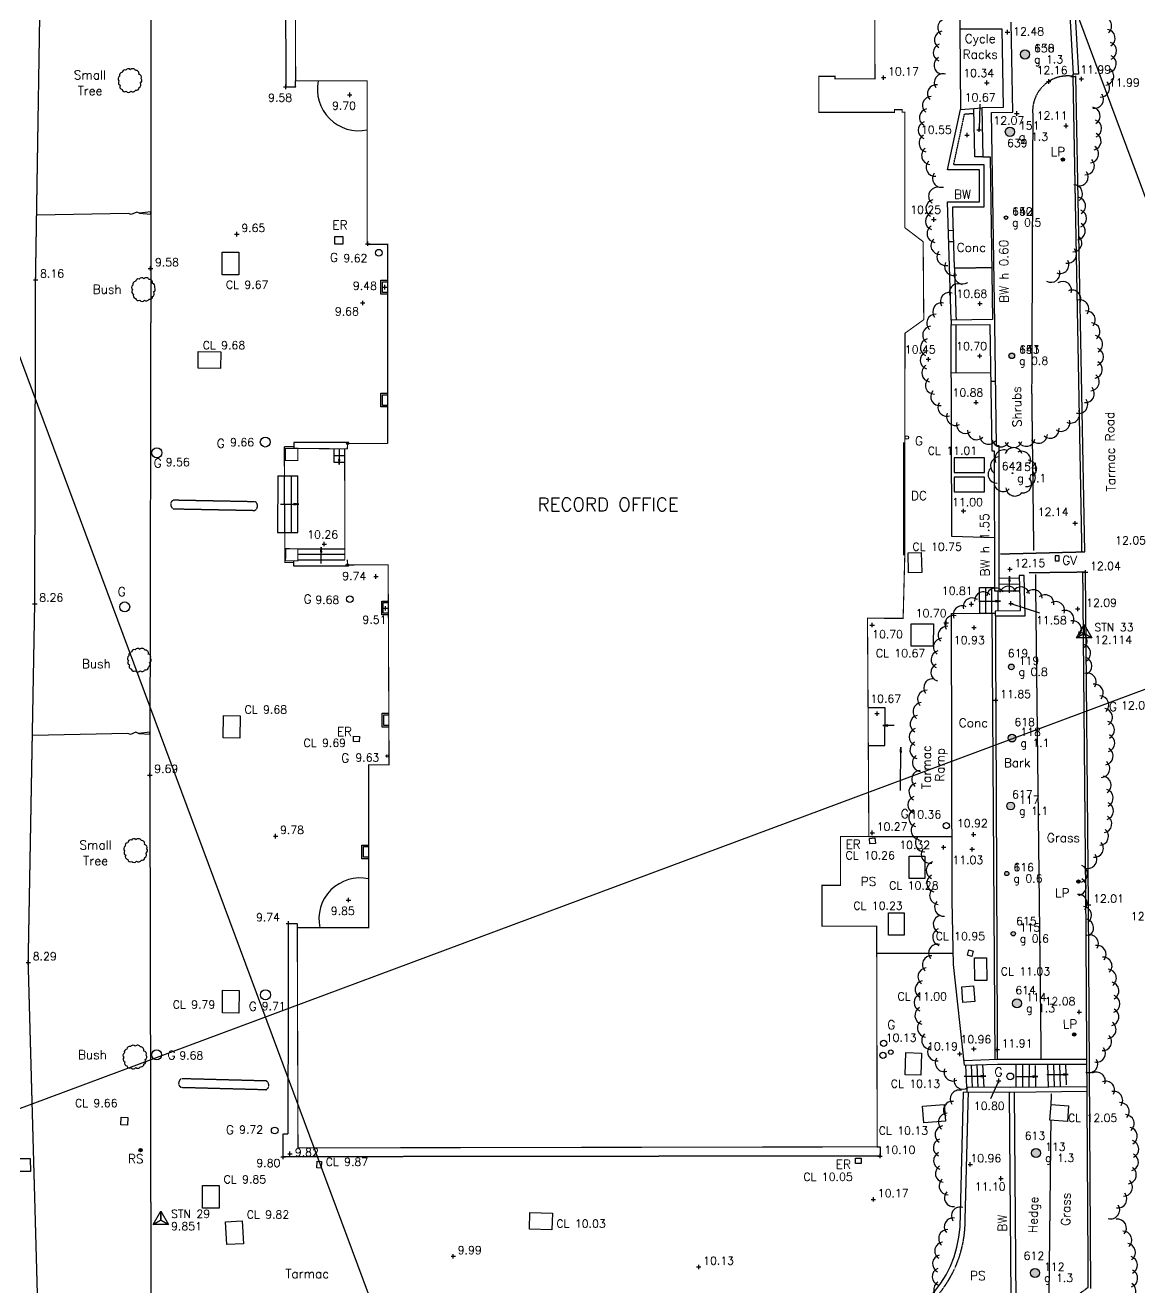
# Model space of a CAD drawing. Extents: x -4000 to 590500, y -6503 to 470250.
# Drawn here: x 271182 to 321360, y 59608 to 116412 of the extents above; entities that cross this region are included whole.
import ezdxf
from ezdxf.enums import TextEntityAlignment as Align

# ---------------------------------------------------------------- set-up
doc = ezdxf.new("R2010")
doc.units = 0
doc.header["$LTSCALE"] = 0.0508
doc.linetypes.add('DASHED', pattern=[19.05, 12.7, -6.35])
for name, color, linetype in [('BUILDING', 34, 'CONTINUOUS'), ('CONTROL', 1, 'CONTINUOUS'), ('DETAIL', 5, 'CONTINUOUS'), ('GIRTHTEXT', 4, 'CONTINUOUS'), ('GRID', 253, 'CONTINUOUS'), ('LEVEL', 1, 'CONTINUOUS'), ('OLDNUMBERS', 7, 'CONTINUOUS'), ('ROAD', 4, 'CONTINUOUS'), ('SERVICE', 1, 'CONTINUOUS'), ('STAIRS', 2, 'CONTINUOUS'), ('TEXT', 7, 'CONTINUOUS'), ('TEXT_SERVICE', 1, 'CONTINUOUS'), ('VEGETATION', 3, 'CONTINUOUS')]:
    doc.layers.add(name, color=color, linetype=linetype)
doc.styles.add('ROMANS', font='Romans.shx')

msp = doc.modelspace()

# ---------------------------------------------------------------- hatches: boundary and pattern name
at = {"layer": 'SERVICE', "linetype": 'Continuous'}
h = msp.add_hatch(color=256, dxfattribs=at)
edge = h.paths.add_edge_path()
edge.add_arc((317899, 110366), 75, 0, 360)
h = msp.add_hatch(color=256, dxfattribs=at)
edge = h.paths.add_edge_path()
edge.add_arc((318597, 77882), 75, 0, 360)
h = msp.add_hatch(color=256, dxfattribs=at)
edge = h.paths.add_edge_path()
edge.add_arc((318413, 71007), 75, 0, 360)
h = msp.add_hatch(color=256, dxfattribs=at)
edge = h.paths.add_edge_path()
edge.add_arc((276374, 65804), 75, 0, 360)
at = {"layer": 'VEGETATION', "linetype": 'Continuous'}
h = msp.add_hatch(color=256, dxfattribs=at)
edge = h.paths.add_edge_path()
edge.add_arc((315598, 101538), 127, 0, 360)
edge = h.paths.add_edge_path()
edge.add_arc((315335, 107758), 79.6, 0, 360)
edge = h.paths.add_edge_path()
edge.add_arc((315514, 111619), 207, 0, 360)
edge = h.paths.add_edge_path()
edge.add_arc((316192, 115098), 207, 0, 360)
edge = h.paths.add_edge_path()
edge.add_arc((315627, 96258), 15.9, 0, 360)
edge = h.paths.add_edge_path()
edge.add_arc((323877, 107842), 95.5, 0, 360)
edge = h.paths.add_edge_path()
edge.add_arc((334016, 106873), 160, 0, 360)
edge = h.paths.add_edge_path()
edge.add_arc((339258, 97692), 111, 0, 360)
edge = h.paths.add_edge_path()
edge.add_arc((348815, 96528), 111, 0, 360)
edge = h.paths.add_edge_path()
edge.add_arc((356118, 96444), 191, 0, 360)
h = msp.add_hatch(color=256, dxfattribs=at)
edge = h.paths.add_edge_path()
edge.add_arc((315578, 87542), 127, 0, 360)
edge = h.paths.add_edge_path()
edge.add_arc((315607, 84339), 175, 0, 360)
edge = h.paths.add_edge_path()
edge.add_arc((315549, 81286), 175, 0, 360)
edge = h.paths.add_edge_path()
edge.add_arc((315374, 78245), 95.5, 0, 360)
edge = h.paths.add_edge_path()
edge.add_arc((315663, 75537), 95.5, 0, 360)
edge = h.paths.add_edge_path()
edge.add_arc((315830, 72404), 207, 0, 360)
edge = h.paths.add_edge_path()
edge.add_arc((316690, 65670), 207, 0, 360)
edge = h.paths.add_edge_path()
edge.add_arc((316642, 60273), 207, 0, 360)
edge = h.paths.add_edge_path()
edge.add_arc((326656, 87206), 79.6, 0, 360)
edge = h.paths.add_edge_path()
edge.add_arc((331068, 86477), 47.7, 0, 360)

# ---------------------------------------------------------------- linework, layer by layer
at = {"layer": 'BUILDING', "linetype": 'Continuous', "const_width": 50, "flags": 128}
for points in [[(287497, 97590), (287497, 106557), (286577, 106557), (286577, 113907), (283357, 113907), (283326, 123818)], [(309430, 123888), (309438, 114004), (307641, 114004), (307641, 114114), (306911, 114114), (306911, 112494), (310321, 112494), (310321, 112614), (310661, 112614), (310661, 112504), (310781, 112504), (310781, 107304), (311608, 106674), (311636, 103164), (310791, 102557), (310782, 97614), (310732, 97614), (310732, 92594), (310782, 92594), (310707, 89725), (309102, 89734), (309164, 79914), (307884, 79914), (307884, 77714), (307054, 77714), (307054, 75874), (309514, 75874), (309539, 65948), (283462, 65900), (283430, 75811), (286642, 75807), (286642, 83137), (287562, 83137), (287521, 92137), (285688, 92128), (285685, 92366)], [(282845, 97456), (283275, 97456)], [(282852, 96134), (282845, 97456)], [(282894, 97380), (285681, 97350), (285694, 97593), (287497, 97590)], [(285564, 97346), (285571, 92372)], [(283275, 92240), (282873, 92240), (282866, 93590)]]:
    msp.add_lwpolyline(points, dxfattribs=at)
for points in [[(282902, 96828), (282898, 97374), (283450, 97374), (283450, 96833)], [(282908, 92861), (282904, 92315), (283455, 92315), (283455, 92856)]]:
    msp.add_lwpolyline(points, close=True, dxfattribs=at)
at = {"layer": 'BUILDING', "linetype": 'Continuous', "flags": 128}
msp.add_lwpolyline([(282902, 96841), (282904, 97388)], dxfattribs=at)
at = {"layer": 'BUILDING', "linetype": 'Continuous'}
for centre in [(285694, 97593), (285688, 92128)]:
    msp.add_circle(centre, 50, dxfattribs=at)
at = {"layer": 'CONTROL', "linetype": 'Continuous', "flags": 128}
for points in [[(318860, 89043), (318860, 89443), (319206, 88843), (318860, 89043), (318514, 88843), (318860, 89443), (318860, 89043), (319206, 88843), (318514, 88843), (318860, 89043)], [(277288, 62654), (277288, 63054), (277634, 62454), (277288, 62654), (276942, 62454), (277288, 63054), (277288, 62654), (277634, 62454), (276942, 62454), (277288, 62654)]]:
    msp.add_lwpolyline(points, dxfattribs=at)
at = {"layer": 'DETAIL', "linetype": 'Continuous', "flags": 128}
for points in [[(313294, 127427), (313256, 116253), (315151, 116253), (315205, 112714), (314255, 112699), (314289, 110489), (314619, 110494), (314730, 103175), (312870, 103147), (312874, 102927), (314613, 102953), (314700, 97264), (314810, 97266), (314816, 90964), (315036, 90969), (315026, 97489), (314916, 97487), (314833, 102957), (314689, 112486), (315639, 112500), (315577, 116554)], [(318302, 119501), (318602, 114204), (318381, 114204), (317958, 121681)], [(313256, 116253), (313290, 112625)], [(312870, 103147), (312710, 108464), (314140, 108464), (314140, 109914), (312710, 109914), (313290, 112625), (313884, 112671)], [(314289, 110489), (313929, 110489), (313884, 112671), (314255, 112699)], [(312749, 107180), (312969, 107187)], [(312764, 106680), (312984, 106687)], [(287497, 104320), (287197, 104320), (287197, 104940), (287497, 104940)], [(287497, 104390), (287267, 104390), (287267, 104870), (287497, 104870)], [(314814, 93349), (312903, 93413), (312874, 102927)], [(312880, 100767), (314646, 100794)], [(314652, 100402), (314872, 100402)], [(287497, 99240), (287197, 99240), (287197, 99860), (287497, 99860)], [(287497, 99310), (287267, 99310), (287267, 99790), (287497, 99790)], [(287531, 89887), (287231, 89887), (287231, 90507), (287531, 90507)], [(287531, 89957), (287301, 89957), (287301, 90437), (287531, 90437)], [(313475, 69619), (312970, 74159), (312915, 77013), (312888, 89941), (314155, 89954)], [(314707, 89954), (314836, 69884)], [(287555, 84837), (287255, 84837), (287255, 85457), (287555, 85457)], [(287555, 84907), (287325, 84907), (287325, 85387), (287555, 85387)], [(286642, 78907), (286342, 78907), (286342, 79527), (286642, 79527)], [(286642, 78977), (286412, 78977), (286412, 79457), (286642, 79457)], [(313450, 69838), (314950, 69888), (318980, 69894)], [(313475, 69619), (314957, 69668), (318982, 69674)], [(315705, 68393), (315791, 57106), (308641, 57218), (308665, 57641)], [(315485, 68394), (315569, 57330), (308874, 57434)], [(313271, 62338), (313428, 68411)], [(318989, 68434), (315534, 68394), (313428, 68411)], [(318988, 68654), (315536, 68614), (313571, 68630), (313569, 68410)]]:
    msp.add_lwpolyline(points, dxfattribs=at)
at = {"layer": 'DETAIL', "linetype": 'DASHED', "flags": 128}
for points in [[(271651, 104961), (271981, 125692)], [(282874, 123176), (282917, 113642), (283358, 113643), (283350, 113906)], [(313020, 105490), (312937, 108244), (314360, 108244), (314360, 110134), (312982, 110134), (313471, 112418), (313888, 112450)], [(313020, 105490), (314695, 105516)], [(313020, 105490), (313090, 103154)], [(271614, 90383), (271651, 104961)], [(313100, 100767), (313094, 102927)], [(315079, 92626), (318880, 92722)], [(318920, 91802), (316360, 91770)], [(316659, 91707), (316913, 69891)], [(271321, 74241), (271614, 90383)], [(314860, 89834), (314945, 69887)], [(309164, 79914), (312909, 79914)], [(309539, 65948), (309668, 65948), (309669, 65534), (282794, 65499), (282794, 66529), (283023, 66529), (283036, 75996), (283430, 75998), (283430, 75811)], [(309528, 74667), (312960, 74667)], [(313490, 62290), (313648, 68409)], [(317367, 68355), (317361, 67775)], [(317354, 67149), (317256, 58315)]]:
    msp.add_lwpolyline(points, dxfattribs=at)
for points in [[(318358, 114112, 0.488678), (316543, 112410), (316492, 99931), (316579, 92774)], [(227633, 41265), (234600, 40987), (241007, 41343), (248481, 40632), (253820, 39778), (262007, 39066), (266064, 38497), (268206, 38204, 0.422244), (271595, 40851), (272115, 45612), (271321, 74241)]]:
    msp.add_lwpolyline(points, format="xyb", dxfattribs=at)
at = {"layer": 'DETAIL', "flags": 128}
for points in [[(317160, 113880), (317360, 113880)], [(317260, 113780), (317260, 113980)], [(276334, 107954), (276326, 107953), (276202, 108001), (275958, 107896), (275834, 107944), (271697, 107865)], [(276294, 84552), (276286, 84551), (276162, 84599), (275918, 84494), (275794, 84542), (271506, 84460)]]:
    msp.add_lwpolyline(points, dxfattribs=at)
for points in [[(276334, 107954), (276835, 107913), (276833, 108013)], [(276294, 84552), (276795, 84511), (276793, 84611)]]:
    msp.add_lwpolyline(points, close=True, dxfattribs=at)
at = {"layer": 'DETAIL', "linetype": 'Continuous', "flags": 128}
msp.add_lwpolyline([(316196, 89842), (316152, 91662), (315933, 91656), (315971, 90061), (314843, 90054), (314844, 89834)], close=True, dxfattribs=at)
at = {"layer": 'DETAIL', "linetype": 'Continuous'}
for centre, radius, start, end in [((286192, 113522), 1855, 168.0135, 281.9865), ((286256, 76193), 1854, 77.9848, 191.9402), ((308263, 62642), 5017, 274.5936, 356.5322)]:
    msp.add_arc(centre, radius, start, end, dxfattribs=at)
at = {"layer": 'DETAIL', "linetype": 'DASHED'}
msp.add_arc((308249, 62648), 5251, 276.8286, 356.4737, dxfattribs=at)
at = {"layer": 'GRID', "linetype": 'Continuous', "flags": 128}
for points in [[(308727, 0), (135582, 465000)], [(362081, 0), (188936, 465000)], [(89165, 0), (535000, 166009)]]:
    msp.add_lwpolyline(points, dxfattribs=at)
at = {"layer": 'LEVEL', "flags": 128}
for points in [[(315307, 116099), (315507, 116099)], [(315407, 115999), (315407, 116199)], [(318358, 114012), (318358, 114212)], [(282817, 113642), (283017, 113642)], [(282917, 113542), (282917, 113742)], [(309727, 114054), (309927, 114054)], [(309827, 113954), (309827, 114154)], [(314376, 113821), (314576, 113821)], [(314476, 113721), (314476, 113921)], [(318258, 114112), (318458, 114112)], [(318632, 113997), (318832, 113997)], [(318732, 113897), (318732, 114097)], [(285693, 113282), (285893, 113282)], [(285793, 113182), (285793, 113382)], [(315826, 112340), (315826, 112540)], [(315726, 112440), (315926, 112440)], [(318043, 111788), (318043, 111988)], [(313484, 111472), (313684, 111472)], [(313584, 111372), (313584, 111572)], [(314024, 111710), (314224, 111710)], [(314124, 111610), (314124, 111810)], [(317943, 111888), (318143, 111888)], [(311988, 107672), (312188, 107672)], [(312088, 107572), (312088, 107772)], [(280611, 107011), (280811, 107011)], [(280711, 106911), (280711, 107111)], [(286508, 106581), (286708, 106581)], [(286608, 106481), (286608, 106681)], [(276723, 105471), (276923, 105471)], [(276823, 105371), (276823, 105571)], [(271551, 104961), (271751, 104961)], [(271651, 104861), (271651, 105061)], [(287269, 104627), (287469, 104627)], [(287369, 104527), (287369, 104727)], [(286374, 103820), (286374, 104020)], [(314166, 103790), (314166, 103990)], [(286274, 103920), (286474, 103920)], [(314066, 103890), (314266, 103890)], [(311745, 101382), (311945, 101382)], [(311845, 101282), (311845, 101482)], [(314057, 101533), (314257, 101533)], [(314157, 101433), (314157, 101633)], [(313890, 99445), (314090, 99445)], [(313990, 99345), (313990, 99545)], [(313324, 94557), (313524, 94557)], [(313424, 94457), (313424, 94657)], [(318351, 94002), (318551, 94002)], [(318451, 93902), (318451, 94102)], [(284645, 92970), (284645, 93170)], [(284545, 93070), (284745, 93070)], [(315517, 91835), (315517, 92035)], [(286873, 91608), (287073, 91608)], [(286973, 91508), (286973, 91708)], [(315417, 91935), (315617, 91935)], [(318820, 91802), (319020, 91802)], [(318920, 91702), (318920, 91902)], [(271513, 90383), (271714, 90383)], [(271614, 90283), (271614, 90483)], [(313679, 90366), (313879, 90366)], [(313779, 90266), (313779, 90466)], [(315460, 90398), (315660, 90398)], [(315560, 90298), (315560, 90498)], [(287303, 90182), (287503, 90182)], [(287403, 90082), (287403, 90282)], [(318469, 90149), (318669, 90149)], [(318569, 90049), (318569, 90249)], [(309211, 89426), (309411, 89426)], [(309311, 89326), (309311, 89526)], [(312544, 89525), (312744, 89525)], [(312644, 89425), (312644, 89625)], [(313801, 89310), (314001, 89310)], [(313901, 89210), (313901, 89410)], [(314776, 86042), (314976, 86042)], [(314876, 85943), (314876, 86142)], [(309431, 85440), (309631, 85440)], [(309531, 85340), (309531, 85540)], [(276691, 82678), (276891, 82678)], [(276791, 82578), (276791, 82777)], [(309316, 79974), (309316, 80174)], [(313880, 79900), (313880, 80100)], [(282354, 79928), (282554, 79928)], [(282454, 79828), (282454, 80027)], [(309216, 80074), (309416, 80074)], [(313780, 80000), (313980, 80000)], [(312430, 79424), (312630, 79424)], [(312530, 79324), (312530, 79524)], [(313714, 79334), (313914, 79334)], [(313814, 79234), (313814, 79434)], [(285638, 77053), (285838, 77053)], [(285738, 76953), (285738, 77153)], [(318957, 76835), (319157, 76835)], [(319057, 76735), (319057, 76935)], [(282936, 75996), (283136, 75996)], [(283036, 75896), (283036, 76096)], [(271221, 74241), (271421, 74241)], [(271321, 74141), (271321, 74341)], [(318537, 72012), (318737, 72012)], [(318637, 71912), (318637, 72112)], [(313891, 70255), (313891, 70455)], [(313154, 70128), (313354, 70128)], [(313254, 70028), (313254, 70228)], [(313791, 70355), (313991, 70355)], [(314843, 70324), (315043, 70324)], [(314943, 70224), (314943, 70424)], [(314912, 68917), (315112, 68917)], [(315012, 68817), (315012, 69017)], [(282694, 65499), (282894, 65499)], [(282794, 65399), (282794, 65599)], [(283001, 65632), (283201, 65632)], [(283101, 65532), (283101, 65732)], [(309569, 65534), (309769, 65534)], [(309669, 65434), (309669, 65634)], [(313632, 65157), (313832, 65157)], [(313732, 65057), (313732, 65257)], [(315009, 64523), (315209, 64523)], [(315109, 64423), (315109, 64623)], [(309366, 63484), (309366, 63684)], [(309266, 63584), (309466, 63584)], [(290355, 61022), (290555, 61022)], [(290455, 60922), (290455, 61122)], [(301403, 60546), (301603, 60546)], [(301503, 60446), (301503, 60646)]]:
    msp.add_lwpolyline(points, dxfattribs=at)
at = {"layer": 'LEVEL', "linetype": 'Continuous', "flags": 128}
for points in [[(314156, 112860), (314124, 111710)], [(315560, 90398), (316840, 89978)], [(314662, 68130), (315012, 68917)]]:
    msp.add_lwpolyline(points, dxfattribs=at)
at = {"layer": 'ROAD', "linetype": 'DASHED', "flags": 128}
for points in [[(276973, 141680), (276838, 124530), (276834, 105500), (276791, 82678), (276841, 57596), (276924, 45631), (276891, 41071)], [(318760, 92720), (318361, 114133)], [(277862, 95056), (281519, 94985)], [(277855, 94656), (281512, 94585)], [(318937, 76834), (318800, 91801)], [(319044, 59636), (318937, 76834)], [(282029, 68911), (278225, 69012)], [(282018, 68511), (278214, 68612)], [(315790, 57231), (319044, 59636)]]:
    msp.add_lwpolyline(points, dxfattribs=at)
at = {"layer": 'ROAD', "linetype": 'Continuous', "flags": 128}
for points in [[(318880, 92722), (318481, 114136)], [(319057, 76835), (318920, 91802)], [(315976, 89841), (315976, 89837)], [(319164, 59578), (319057, 76835)]]:
    msp.add_lwpolyline(points, dxfattribs=at)
at = {"layer": 'ROAD', "linetype": 'DASHED'}
for centre, radius, start, end in [((277951, 94855), 221, 114.4558, 244.2181), ((281418, 94788), 223, 294.8335, 62.1128), ((278310, 68811), 221, 114.4558, 244.2181), ((281925, 68714), 223, 294.8335, 62.1128)]:
    msp.add_arc(centre, radius, start, end, dxfattribs=at)
at = {"layer": 'SERVICE', "linetype": 'Continuous', "flags": 128}
for points in [[(285477, 106557), (285127, 106557), (285127, 106907), (285477, 106907)], [(280046, 105183), (280053, 106203), (280803, 106199), (280796, 105179)], [(278971, 101736), (279981, 101725), (279973, 100975), (278963, 100986)], [(313003, 96283), (314373, 96283), (314373, 96953), (313003, 96953)], [(313003, 95413), (314373, 95413), (314373, 96083), (313003, 96083)], [(310928, 92670), (311518, 92685), (311541, 91786), (310952, 91770)], [(317556, 92313), (317726, 92313), (317726, 92543), (317556, 92543)], [(312069, 89473), (312061, 88473), (311061, 88482), (311069, 89482)], [(280858, 85343), (280838, 84333), (280088, 84347), (280108, 85357)], [(286228, 84414), (286218, 84174), (285958, 84185), (285968, 84425)], [(309208, 79578), (309190, 79828), (309439, 79846), (309458, 79597)], [(310975, 79019), (311682, 79019), (311682, 78018), (310975, 78018)], [(310754, 76479), (310747, 75469), (310047, 75474), (310055, 76484)], [(313800, 74518), (313598, 74573), (313663, 74814), (313866, 74759)], [(314466, 74458), (314479, 73439), (313929, 73432), (313916, 74452)], [(280817, 72985), (280806, 71965), (280056, 71973), (280067, 72993)], [(313401, 72437), (313342, 73144), (313880, 73189), (313939, 72482)], [(311527, 70169), (311499, 69170), (310799, 69189), (310827, 70189)], [(311574, 67776), (312552, 67849), (312608, 67101), (311631, 67028)], [(318101, 67092), (317314, 67152), (317366, 67850), (318154, 67790)], [(275485, 66942), (275502, 67281), (275802, 67266), (275785, 66927)], [(270916, 64833), (270911, 65423), (271411, 65428), (271416, 64838)], [(308821, 65435), (308822, 65205), (308562, 65204), (308561, 65434)], [(284508, 64994), (284308, 65006), (284325, 65305), (284525, 65294)], [(279914, 64206), (279911, 63186), (279161, 63188), (279164, 64208)], [(280953, 62619), (281007, 61591), (280258, 61551), (280204, 62579)], [(294896, 62212), (293886, 62239), (293906, 62989), (294916, 62962)]]:
    msp.add_lwpolyline(points, close=True, dxfattribs=at)
msp.add_lwpolyline([(310782, 92594), (310782, 97614)], dxfattribs=at)
at = {"layer": 'SERVICE', "linetype": 'Continuous'}
for centre, radius in [((317899, 110366), 75), ((287106, 106177), 150), ((281990, 97660), 225), ((310873, 97864), 75), ((277111, 97175), 225), ((275660, 90240), 225), ((285794, 90587), 150), ((287481, 83537), 55), ((312653, 80395), 140), ((318597, 77882), 75), ((281998, 72791), 225), ((318413, 71007), 75), ((309832, 70606), 140), ((277097, 70089), 225), ((309795, 70065), 140), ((310151, 70209), 100), ((315531, 69120), 150), ((282413, 66683), 150), ((276374, 65804), 75)]:
    msp.add_circle(centre, radius, dxfattribs=at)
at = {"layer": 'STAIRS', "linetype": 'Continuous', "flags": 128}
for points in [[(285744, 97593), (285744, 97643), (283275, 97643), (283275, 97376)], [(285084, 96736), (285091, 97356)], [(285564, 96736), (285084, 96736)], [(285568, 97046), (285088, 97046)], [(282552, 96134), (282544, 93590)], [(282552, 96134), (283455, 96134)], [(282866, 93590), (282852, 96134)], [(283154, 96134), (283154, 93590)], [(283455, 93590), (283455, 96134)], [(282544, 93590), (283455, 93590)], [(283455, 92856), (285570, 92856)], [(285571, 92597), (283455, 92597)], [(285738, 92128), (285738, 92078), (283275, 92078), (283275, 92315)], [(285571, 92337), (283455, 92337)], [(315936, 91519), (315036, 91528)], [(314155, 89954), (314148, 91109), (314813, 91109)], [(314430, 89954), (314430, 91109)], [(314707, 89954), (314707, 91109)], [(314983, 90055), (314989, 90968), (315949, 90969)], [(315942, 91268), (315036, 91249)], [(314155, 89954), (314844, 89954)], [(309139, 84006), (309890, 84006), (309893, 85693), (309128, 85693)], [(313571, 68630), (313522, 69620)], [(313831, 68628), (313781, 69629)], [(314091, 68625), (314041, 69638)], [(314352, 68623), (314301, 69659)], [(315786, 69667), (315780, 68620)], [(316080, 69669), (316074, 68620)], [(316374, 69670), (316368, 68624)], [(316682, 68642), (316668, 69601)], [(317244, 68639), (317218, 69674)], [(317516, 68637), (317490, 69672)], [(317788, 68640), (317762, 69672)], [(318057, 68741), (318033, 69683)]]:
    msp.add_lwpolyline(points, dxfattribs=at)
at = {"layer": 'STAIRS', "flags": 128}
for points in [[(285314, 97324), (285312, 96655)], [(285295, 96875), (285286, 96867)], [(285309, 96875), (285288, 96854)], [(285323, 96875), (285289, 96842)], [(285338, 96874), (285291, 96829)], [(285344, 96867), (285292, 96817)], [(285342, 96851), (285294, 96804)], [(285339, 96834), (285295, 96792)], [(285337, 96818), (285297, 96779)], [(285334, 96802), (285298, 96767)], [(285332, 96785), (285300, 96754)], [(285329, 96769), (285301, 96742)], [(285327, 96753), (285303, 96730)], [(285324, 96736), (285304, 96717)], [(285322, 96720), (285306, 96705)], [(285319, 96704), (285307, 96692)], [(285317, 96687), (285309, 96680)], [(282674, 94865), (283493, 94867)], [(283273, 94892), (283318, 94846)], [(283273, 94878), (283306, 94844)], [(283273, 94864), (283293, 94843)], [(283280, 94899), (283331, 94847)], [(283297, 94897), (283343, 94849)], [(283313, 94894), (283356, 94850)], [(283329, 94892), (283368, 94852)], [(283346, 94889), (283380, 94853)], [(283362, 94887), (283393, 94855)], [(283378, 94884), (283405, 94856)], [(283395, 94882), (283418, 94858)], [(283411, 94879), (283430, 94859)], [(283427, 94877), (283443, 94861)], [(283444, 94874), (283455, 94862)], [(283460, 94872), (283468, 94864)], [(283272, 94850), (283281, 94841)], [(284471, 92719), (284523, 92769)], [(284474, 92735), (284522, 92782)], [(284476, 92751), (284520, 92794)], [(284478, 92712), (284525, 92757)], [(284479, 92768), (284519, 92807)], [(284481, 92784), (284517, 92819)], [(284484, 92801), (284516, 92831)], [(284486, 92817), (284514, 92844)], [(284489, 92833), (284513, 92856)], [(284491, 92849), (284511, 92869)], [(284492, 92711), (284526, 92744)], [(284494, 92866), (284510, 92881)], [(284496, 92882), (284508, 92894)], [(284499, 92899), (284507, 92906)], [(284511, 92201), (284504, 92931)], [(284506, 92711), (284528, 92732)], [(284521, 92711), (284529, 92719)], [(315463, 91409), (315515, 91460)], [(315466, 91425), (315513, 91472)], [(315468, 91442), (315512, 91485)], [(315471, 91458), (315510, 91497)], [(315473, 91475), (315509, 91510)], [(315475, 91491), (315507, 91522)], [(315478, 91507), (315505, 91535)], [(315480, 91524), (315504, 91547)], [(315482, 91540), (315502, 91559)], [(315485, 91556), (315501, 91572)], [(315487, 91573), (315499, 91584)], [(315488, 90882), (315494, 91622)], [(315489, 91589), (315497, 91597)], [(315470, 91402), (315517, 91447)], [(315485, 91402), (315518, 91435)], [(315499, 91402), (315520, 91422)], [(315513, 91402), (315521, 91410)], [(314111, 90501), (315084, 90498)], [(314864, 90521), (314910, 90475)], [(314864, 90506), (314898, 90473)], [(314864, 90492), (314885, 90471)], [(314864, 90478), (314873, 90470)], [(314872, 90528), (314923, 90476)], [(314888, 90525), (314935, 90478)], [(314904, 90523), (314948, 90480)], [(314921, 90521), (314960, 90481)], [(314937, 90518), (314972, 90483)], [(314953, 90516), (314985, 90485)], [(314970, 90514), (314997, 90486)], [(314986, 90512), (315010, 90488)], [(315003, 90509), (315022, 90490)], [(315019, 90507), (315035, 90491)], [(315035, 90505), (315047, 90493)], [(315052, 90502), (315060, 90495)], [(310308, 84905), (309798, 84906)], [(309831, 84902), (309823, 84909)], [(309847, 84899), (309836, 84911)], [(309864, 84897), (309848, 84913)], [(309880, 84895), (309860, 84914)], [(309896, 84892), (309873, 84916)], [(309913, 84890), (309885, 84918)], [(309929, 84888), (309898, 84919)], [(309946, 84886), (309910, 84921)], [(309962, 84883), (309923, 84923)], [(309978, 84881), (309935, 84924)], [(309995, 84879), (309948, 84926)], [(310011, 84876), (309960, 84928)], [(310018, 84884), (309972, 84929)], [(310018, 84898), (309985, 84931)], [(310018, 84912), (309997, 84933)], [(310018, 84926), (310010, 84934)], [(310569, 83714), (310620, 83765)], [(310571, 83731), (310618, 83778)], [(310573, 83747), (310617, 83790)], [(310576, 83763), (310615, 83803)], [(310576, 83707), (310622, 83753)], [(310578, 83780), (310613, 83815)], [(310580, 83796), (310612, 83828)], [(310582, 83812), (310610, 83840)], [(310585, 83829), (310608, 83852)], [(310587, 83845), (310607, 83865)], [(310589, 83862), (310605, 83877)], [(310590, 83707), (310623, 83740)], [(310592, 83878), (310603, 83890)], [(310593, 81980), (310598, 83927)], [(310594, 83894), (310602, 83902)], [(310604, 83707), (310625, 83728)], [(310618, 83707), (310627, 83716)], [(313451, 69130), (314424, 69128)], [(314204, 69150), (314250, 69104)], [(314204, 69136), (314238, 69103)], [(314204, 69122), (314225, 69101)], [(314204, 69108), (314213, 69099)], [(314212, 69157), (314263, 69106)], [(314228, 69155), (314275, 69108)], [(314244, 69153), (314287, 69109)], [(314261, 69150), (314300, 69111)], [(314277, 69148), (314312, 69113)], [(314293, 69146), (314325, 69114)], [(314310, 69144), (314337, 69116)], [(314326, 69141), (314350, 69118)], [(314343, 69139), (314362, 69119)], [(314359, 69137), (314375, 69121)], [(314375, 69134), (314387, 69123)], [(314392, 69132), (314400, 69124)], [(315799, 69111), (316773, 69108)], [(316553, 69131), (316599, 69085)], [(316553, 69117), (316586, 69083)], [(316553, 69103), (316574, 69082)], [(316553, 69088), (316562, 69080)], [(316560, 69138), (316611, 69087)], [(316577, 69136), (316624, 69088)], [(316593, 69133), (316636, 69090)], [(316609, 69131), (316649, 69092)], [(316626, 69129), (316661, 69093)], [(316642, 69126), (316674, 69095)], [(316658, 69124), (316686, 69097)], [(316675, 69122), (316698, 69098)], [(316691, 69120), (316711, 69100)], [(316708, 69117), (316723, 69102)], [(316724, 69115), (316736, 69103)], [(316740, 69113), (316748, 69105)], [(317169, 69201), (318143, 69198)], [(317923, 69221), (317969, 69175)], [(317923, 69207), (317956, 69173)], [(317923, 69192), (317944, 69171)], [(317923, 69178), (317932, 69170)], [(317930, 69228), (317981, 69176)], [(317947, 69225), (317994, 69178)], [(317963, 69223), (318006, 69180)], [(317979, 69221), (318019, 69181)], [(317996, 69219), (318031, 69183)], [(318012, 69216), (318044, 69185)], [(318029, 69214), (318056, 69186)], [(318045, 69212), (318068, 69188)], [(318061, 69209), (318081, 69190)], [(318078, 69207), (318093, 69191)], [(318094, 69205), (318106, 69193)], [(318110, 69203), (318118, 69195)]]:
    msp.add_lwpolyline(points, dxfattribs=at)
for points in [[(285312, 96655), (285346, 96874), (285285, 96875)], [(283493, 94867), (283273, 94900), (283272, 94840)], [(284504, 92931), (284470, 92712), (284530, 92711)], [(315494, 91622), (315462, 91402), (315523, 91401)], [(315084, 90498), (314865, 90529), (314864, 90468)], [(309798, 84906), (310018, 84876), (310018, 84936)], [(310598, 83927), (310568, 83707), (310628, 83707)], [(314424, 69128), (314204, 69158), (314204, 69098)], [(316773, 69108), (316553, 69139), (316553, 69079)], [(318143, 69198), (317923, 69229), (317923, 69169)]]:
    msp.add_lwpolyline(points, close=True, dxfattribs=at)
at = {"layer": 'VEGETATION', "linetype": 'Continuous', "flags": 128}
for points in [[(275915, 114410, 0.520567), (275706, 114396, 0.520567), (275543, 114279, 0.520567), (275426, 114116, 0.520567), (275403, 113907, 0.520567), (275449, 113711, 0.520567), (275543, 113525, 0.520567), (275729, 113441, 0.520567), (275939, 113451, 0.520567), (276148, 113497, 0.520567), (276311, 113614, 0.520567), (276358, 113814, 0.520567), (276405, 114009, 0.520567), (276302, 114196, 0.520567), (276148, 114382, 0.520567), (275915, 114410)], [(276522, 105007, 0.520567), (276312, 104993, 0.520567), (276149, 104876, 0.520567), (276032, 104713, 0.520567), (276009, 104504, 0.520567), (276056, 104308, 0.520567), (276149, 104122, 0.520567), (276335, 104038, 0.520567), (276545, 104047, 0.520567), (276755, 104094, 0.520567), (276918, 104210, 0.520567), (276964, 104411, 0.520567), (277011, 104606, 0.520567), (276908, 104792, 0.520567), (276755, 104979, 0.520567), (276522, 105007)], [(276337, 88329, 0.520567), (276127, 88315, 0.520567), (275964, 88199, 0.520567), (275848, 88036, 0.520567), (275824, 87826, 0.520567), (275871, 87631, 0.520567), (275964, 87444, 0.520567), (276150, 87361, 0.520567), (276360, 87370, 0.520567), (276570, 87416, 0.520567), (276733, 87533, 0.520567), (276779, 87733, 0.520567), (276826, 87929, 0.520567), (276723, 88115, 0.520567), (276570, 88301, 0.520567), (276337, 88329)], [(276170, 79763, 0.520567), (275960, 79749, 0.520567), (275797, 79632, 0.520567), (275681, 79469, 0.520567), (275658, 79260, 0.520567), (275704, 79064, 0.520567), (275797, 78878, 0.520567), (275984, 78794, 0.520567), (276193, 78803, 0.520567), (276403, 78850, 0.520567), (276566, 78966, 0.520567), (276613, 79167, 0.520567), (276659, 79362, 0.520567), (276557, 79548, 0.520567), (276403, 79735, 0.520567), (276170, 79763)], [(276133, 70471, 0.520567), (275924, 70457, 0.520567), (275761, 70341, 0.520567), (275644, 70178, 0.520567), (275621, 69968, 0.520567), (275667, 69773, 0.520567), (275761, 69586, 0.520567), (275947, 69503, 0.520567), (276157, 69512, 0.520567), (276366, 69559, 0.520567), (276529, 69675, 0.520567), (276576, 69875, 0.520567), (276622, 70071, 0.520567), (276520, 70257, 0.520567), (276366, 70443, 0.520567), (276133, 70471)]]:
    msp.add_lwpolyline(points, format="xyb", close=True, dxfattribs=at)
at = {"layer": 'VEGETATION', "linetype": 'Continuous'}
for centre, radius in [((316192, 115098), 207), ((315514, 111619), 207), ((315335, 107758), 79.6), ((315598, 101538), 127), ((315627, 96258), 15.9), ((315578, 87542), 127), ((315607, 84339), 175), ((315549, 81286), 175), ((315374, 78245), 95.5), ((315663, 75537), 95.5), ((315830, 72404), 207), ((316690, 65670), 207), ((316642, 60273), 207)]:
    msp.add_circle(centre, radius, dxfattribs=at)
for centre, start, end in [((312663, 116308), 91.4388, 230.7105), ((319695, 116379), 310.4531, 89.7248), ((312519, 115753), 100.2504, 239.5221), ((319850, 115827), 301.6415, 80.9132), ((312462, 115182), 109.062, 248.3337), ((319919, 115258), 292.8299, 72.1016), ((312493, 114610), 117.8736, 257.1453), ((319899, 114685), 284.0183, 63.29), ((312506, 113826), 74.0962, 213.3679), ((319792, 114122), 275.2067, 54.4784), ((312203, 113339), 82.9078, 222.1795), ((319600, 113582), 266.3951, 45.6668), ((311979, 112812), 91.7194, 230.9911), ((319328, 113078), 257.5835, 36.8552), ((311838, 112256), 100.531, 239.8027), ((319176, 112331), 301.3609, 80.6326), ((311784, 111686), 109.3426, 248.6143), ((319241, 111762), 292.5493, 71.821), ((311818, 111114), 118.1542, 257.4259), ((319219, 111189), 283.7377, 63.0094), ((311939, 110553), 126.9658, 266.2375), ((319109, 110626), 274.9261, 54.1978), ((312144, 110018), 135.7774, 275.0491), ((318915, 110087), 266.1145, 45.3862), ((312429, 109521), 144.589, 283.8607), ((318640, 109584), 257.3029, 36.5746), ((312252, 108722), 92.9913, 232.263), ((318381, 108834), 309.823, 89.0947), ((312131, 108169), 103.0617, 242.3334), ((318522, 108285), 299.7526, 79.0243), ((312108, 107602), 113.1321, 252.4038), ((318565, 107719), 289.6822, 68.9539), ((312185, 107040), 123.2025, 262.4743), ((318509, 107155), 279.6118, 58.8835), ((312359, 106500), 133.2729, 272.5447), ((318355, 106610), 269.5414, 48.8131), ((312625, 105999), 143.3433, 282.6151), ((318107, 106099), 259.471, 38.7427), ((312974, 105553), 153.4137, 292.6855), ((317774, 105640), 249.4006, 28.6723), ((313396, 105174), 163.4841, 302.7559), ((317367, 105246), 239.3302, 18.6019), ((313188, 104386), 60.5932, 199.8649), ((317884, 104485), 342.5645, 121.8362), ((312780, 103983), 69.4048, 208.6765), ((318309, 104100), 333.7529, 113.0246), ((318669, 103655), 324.9413, 104.213), ((312172, 103015), 87.028, 226.2997), ((312439, 103523), 78.2164, 217.4881), ((318957, 103159), 316.1297, 95.4014), ((311986, 102473), 95.8396, 235.1113), ((319166, 102625), 307.3181, 86.5898), ((311886, 101909), 104.6512, 243.9229), ((319290, 102066), 298.5065, 77.7782), ((311873, 101336), 113.4628, 252.7345), ((319328, 101494), 289.6949, 68.9666), ((319277, 100923), 280.8833, 60.155), ((311948, 100768), 122.2744, 261.5461), ((319139, 100367), 272.0717, 51.3434), ((312109, 100218), 131.086, 270.3577), ((318918, 99838), 263.2601, 42.5318), ((312352, 99699), 139.8976, 279.1693), ((312672, 99223), 148.7092, 287.9809), ((318619, 99349), 254.4485, 33.7202), ((313061, 98803), 157.5208, 296.7926), ((318248, 98912), 245.6369, 24.9086), ((313510, 98446), 166.3324, 305.6042), ((317329, 98233), 228.0136, 7.2854), ((317814, 98537), 236.8253, 16.097), ((314008, 98163), 175.144, 314.4158), ((314544, 97959), 183.9556, 323.2274), ((315104, 97840), 192.7672, 332.039), ((316247, 97864), 210.3904, 349.6622), ((316802, 98007), 219.202, 358.4738), ((315239, 96909), 66.6867, 205.9585), ((315677, 97808), 201.5788, 340.8506), ((315681, 97008), 19.8253, 159.0971), ((316045, 96845), 336.4919, 115.7636), ((315041, 96590), 95.3531, 234.6249), ((316311, 96449), 306.8403, 86.1121), ((314930, 96203), 132.1707, 271.4425), ((316089, 95765), 263.2601, 42.5318), ((316262, 96053), 263.5069, 42.7786), ((315200, 95834), 175.144, 314.4158), ((315736, 95630), 183.9556, 323.2274), ((314318, 90516), 43.3264, 182.5981), ((314865, 90692), 33.1286, 172.4004), ((315434, 90769), 22.9309, 162.2026), ((316007, 90743), 12.7332, 152.0049), ((316568, 90617), 2.5354, 141.8072), ((313812, 90246), 53.5241, 192.7958), ((317096, 90393), 352.3377, 131.6094), ((317577, 90079), 342.14, 121.4117), ((312980, 89461), 73.9196, 213.1913), ((313361, 89890), 63.7218, 202.9936), ((317995, 89686), 331.9422, 111.214), ((312681, 88970), 84.1173, 223.389), ((318336, 89224), 321.7445, 101.0162), ((312474, 88435), 94.315, 233.5868), ((318591, 88709), 311.5468, 90.8185), ((312365, 87871), 104.5128, 243.7845), ((318750, 88157), 301.349, 80.6208), ((312357, 87297), 114.7105, 253.9822), ((318809, 87586), 291.1513, 70.423), ((312034, 86604), 77.9919, 217.2637), ((319004, 86861), 326.9557, 106.2274), ((311756, 86089), 85.9235, 225.1952), ((319319, 86368), 319.0241, 98.2959), ((311551, 85541), 93.8551, 233.1268), ((319564, 85836), 311.0926, 90.3643), ((311424, 84970), 101.7866, 241.0584), ((319732, 85276), 303.161, 82.4327), ((311377, 84387), 109.7182, 248.9899), ((319822, 84698), 295.2294, 74.5011), ((311411, 83803), 117.6498, 256.9215), ((319831, 84113), 287.2978, 66.5696), ((311525, 83229), 125.5813, 264.8531), ((319760, 83532), 279.3663, 58.638), ((319609, 82967), 271.4347, 50.7064), ((311493, 82489), 93.8411, 233.1128), ((319674, 82224), 303.175, 82.4467), ((311366, 81918), 101.7726, 241.0444), ((319764, 81645), 295.2434, 74.5152), ((311319, 81334), 109.7042, 248.9759), ((319773, 81060), 287.3119, 66.5836), ((311353, 80750), 117.6358, 256.9075), ((319702, 80480), 279.3803, 58.652), ((311467, 80176), 125.5673, 264.8391), ((319551, 79914), 271.4487, 50.7204), ((311659, 79623), 133.4989, 272.7706), ((319323, 79375), 263.5171, 42.7889), ((311925, 79103), 141.4305, 280.7022), ((319024, 78873), 255.5856, 34.8573), ((312147, 78391), 107.7735, 247.0452), ((318605, 78227), 290.0586, 69.3303), ((312173, 77817), 117.9712, 257.243), ((318551, 77656), 279.8609, 59.1326), ((312299, 77257), 128.169, 267.4407), ((318589, 76906), 315.4535, 94.7252), ((312522, 76728), 138.3667, 277.6384), ((318785, 76367), 305.2557, 84.5275), ((312461, 75963), 102.7741, 242.0458), ((318883, 75801), 295.058, 74.3297), ((312436, 75390), 112.9718, 252.2435), ((312254, 74664), 78.0754, 217.3471), ((319103, 75085), 329.6915, 108.9632), ((319441, 74608), 321.7599, 101.0317), ((311977, 74149), 86.0069, 225.2787), ((319711, 74089), 313.8284, 93.1001), ((311773, 73601), 93.9385, 233.2102), ((319906, 73537), 305.8968, 85.1685), ((311646, 73029), 101.8701, 241.1418), ((320024, 72964), 297.9652, 77.237), ((311600, 72446), 109.8017, 249.0734), ((320061, 72380), 290.0337, 69.3054), ((311635, 71862), 117.7332, 257.005), ((320017, 71796), 282.1021, 61.3738), ((311750, 71288), 125.6648, 264.9365), ((311943, 70736), 133.5964, 272.8681), ((319893, 71225), 274.1705, 53.4422), ((312210, 70215), 141.5279, 280.7997), ((319691, 70675), 266.2389, 45.5107), ((312547, 69737), 149.4595, 288.7312), ((319072, 69686), 250.3758, 29.6475), ((319416, 70159), 258.3074, 37.5791), ((312947, 69309), 157.3911, 296.6628), ((319409, 68911), 340.3668, 119.6385), ((313401, 68941), 165.3226, 304.5944), ((319830, 68505), 332.4352, 111.7069), ((313226, 68099), 75.3317, 214.6034), ((320191, 68045), 324.5036, 103.7754), ((312924, 67598), 83.2632, 222.535), ((320485, 67539), 316.5721, 95.8438), ((312694, 67060), 91.1948, 230.4665), ((320707, 66997), 308.6405, 87.9122), ((312540, 66495), 99.1264, 238.3981), ((320851, 66430), 300.7089, 79.9807), ((312466, 65914), 107.058, 246.3297), ((320916, 65849), 292.7774, 72.0491), ((312473, 65329), 114.9895, 254.2613), ((320900, 65264), 284.8458, 64.1175), ((312560, 64751), 122.9211, 262.1928), ((320804, 64687), 276.9142, 56.1859), ((312727, 64190), 130.8527, 270.1244), ((320629, 64128), 268.9826, 48.2544), ((312969, 63657), 138.7842, 278.056), ((320378, 63599), 261.0511, 40.3228), ((313280, 62840), 73.0125, 212.2843), ((320057, 63110), 253.1195, 32.3912), ((312958, 62351), 80.9441, 220.2158), ((320359, 62293), 318.8912, 98.1629), ((312706, 61823), 88.8757, 228.1474), ((320603, 61761), 310.9596, 90.2314), ((312530, 61265), 96.8072, 236.079), ((320770, 61200), 303.0281, 82.2998), ((312432, 60688), 104.7388, 244.0105), ((320858, 60622), 295.0965, 74.3682), ((312416, 60103), 112.6704, 251.9421), ((320866, 60037), 287.1649, 66.4367), ((312479, 59521), 120.602, 259.8737), ((320793, 59456), 279.2334, 58.5051)]:
    msp.add_arc(centre, 400, start, end, dxfattribs=at)

# ---------------------------------------------------------------- texts
at = {"layer": 'CONTROL', "style": 'ROMANS'}
for s, p in [('STN 33', (319320, 89143)), ('12.114', (319320, 88583)), ('STN 29', (277748, 62754)), ('9.851', (277748, 62194))]:
    msp.add_text(s, height=360, dxfattribs=at).set_placement(p)
at = {"layer": 'GIRTHTEXT', "style": 'ROMANS'}
for s, p in [('g 1.3', (316599, 114698)), ('g 1.3', (315921, 111219)), ('g 0.5', (315615, 107358)), ('g 0.8', (315925, 101138)), ('g 0.1', (315843, 95858)), ('g 0.8', (315906, 87142)), ('g 1.1', (315982, 83939)), ('g 1.1', (315924, 80886)), ('g 0.6', (315670, 77845)), ('g 0.6', (315958, 75137)), ('g 1.3', (316237, 72004)), ('g 1.3', (317097, 65270)), ('g 1.3', (317049, 59873))]:
    msp.add_text(s, height=360, dxfattribs=at).set_placement(p)
at = {"layer": 'LEVEL', "style": 'ROMANS'}
for s, p in [('12.48', (315663, 115956)), ('10.17', (310027, 114154)), ('10.34', (313415, 114082)), ('12.16', (316718, 114212)), ('11.99', (318681, 114236)), ('11.99', (319970, 113653)), ('9.58', (282118, 112972)), ('10.67', (313480, 112986)), ('9.70', (284993, 112612)), ('12.11', (316720, 112167)), ('12.07', (314772, 111946)), ('10.55', (311507, 111530)), ('10.25', (311027, 107933)), ('9.65', (280911, 107111)), ('9.58', (277023, 105571)), ('9.62', (285506, 105753)), ('8.16', (271851, 105061)), ('CL 9.67', (280218, 104558)), ('9.48', (285933, 104508)), ('10.68', (313105, 104152)), ('9.68', (285123, 103357)), ('CL 9.68', (279171, 101836)), ('10.45', (310784, 101643)), ('10.70', (313096, 101795)), ('10.88', (312929, 99707)), ('9.66', (280407, 97469)), ('CL 11.01', (311815, 97091)), ('9.56', (277508, 96579)), ('11.00', (312910, 94778)), ('12.14', (316767, 94338)), ('10.26', (283881, 93320)), ('12.05', (320253, 93056)), ('CL 10.75', (311128, 92770)), ('12.15', (315717, 92035)), ('12.04', (319120, 91902)), ('9.74', (285455, 91452)), ('10.81', (312447, 90787)), ('8.26', (271814, 90483)), ('9.68', (284243, 90379)), ('12.09', (318946, 90249)), ('9.51', (286366, 89487)), ('10.70', (311273, 89779)), ('11.58', (316686, 89459)), ('10.70', (309312, 88830)), ('10.93', (312992, 88570)), ('CL 10.67', (309481, 87981)), ('11.85', (315076, 86142)), ('CL 9.68', (281058, 85443)), ('10.67', (309228, 85931)), ('12.00', (320519, 85631)), ('CL 9.69', (283711, 83944)), ('9.63', (286045, 83281)), ('9.69', (276991, 82777)), ('10.36', (311032, 80725)), ('10.92', (313129, 80325)), ('9.78', (282654, 80027)), ('10.27', (309516, 80174)), ('10.32', (310533, 79349)), ('CL 10.26', (308113, 78882)), ('11.03', (312925, 78674)), ('CL 10.28', (310078, 77527)), ('12.01', (319257, 76935)), ('9.85', (284939, 76383)), ('CL 10.23', (308465, 76618)), ('9.74', (281571, 76096)), ('12.03', (320956, 76140)), ('CL 10.95', (312173, 75248)), ('8.29', (271521, 74341)), ('CL 11.03', (315105, 73663)), ('CL 11.00', (310457, 72537)), ('CL 9.79', (277821, 72170)), ('9.71', (281831, 72102)), ('12.08', (317074, 72319)), ('10.13', (309925, 70680)), ('10.19', (311781, 70289)), ('10.96', (313289, 70607)), ('11.91', (315143, 70424)), ('9.68', (278120, 69880)), ('CL 10.13', (310151, 68610)), ('CL 9.66', (273423, 67737)), ('10.80', (313890, 67612)), ('CL 12.05', (318128, 67068)), ('9.72', (280813, 66541)), ('CL 10.13', (309609, 66499)), ('10.10', (309869, 65634)), ('9.80', (281589, 65041)), ('9.82', (283321, 65523)), ('CL 9.87', (284708, 65094)), ('10.96', (313736, 65257)), ('CL 10.05', (306216, 64419)), ('CL 9.85', (280114, 64306)), ('11.10', (313933, 63981)), ('10.17', (309566, 63684)), ('CL 9.82', (281153, 62719)), ('CL 10.03', (295096, 62312)), ('9.99', (290655, 61122)), ('10.13', (301703, 60646))]:
    msp.add_text(s, height=360, dxfattribs=at).set_placement(p)
at = {"layer": 'OLDNUMBERS', "style": 'ROMANS'}
for s, p in [('150', (316599, 115198)), ('151', (315921, 111719)), ('152', (315615, 107858)), ('153', (315925, 101638)), ('154', (315843, 96358)), ('119', (315906, 87642)), ('118', (315982, 84439)), ('117', (315924, 81386)), ('116', (315670, 78345)), ('115', (315958, 75637)), ('114', (316237, 72504)), ('113', (317097, 65770)), ('112', (317049, 60373))]:
    msp.add_text(s, height=360, dxfattribs=at).set_placement(p)
at = {"layer": 'TEXT', "style": 'ROMANS'}
for s, height, p in [('Cycle', 400, (314176, 115813)), ('Racks', 400, (314176, 115104)), ('Small', 400, (274098, 114175)), ('Tree', 400, (274098, 113466)), ('LP', 400, (317675, 110724)), ('BW', 400, (313380, 108804)), ('Conc', 400, (313779, 106413)), ('Bush', 400, (274871, 104534)), ('DC', 400, (311418, 95249)), ('RECORD OFFICE', 600, (297427, 94855)), ('GV', 400, (318204, 92338)), ('Bush', 400, (274382, 87683)), ('Conc', 400, (313873, 85026)), ('Bark', 400, (315841, 83228)), ('Small', 400, (274352, 79528)), ('ER', 400, (308457, 79563)), ('Grass', 400, (317922, 79855)), ('Tree', 400, (274352, 78819)), ('PS', 400, (309149, 77888)), ('Bush', 400, (274207, 70095)), ('RS', 400, (276156, 65413)), ('ER', 400, (308015, 65161)), ('Tarmac', 400, (283878, 60239)), ('PS', 400, (314071, 60151))]:
    msp.add_text(s, height=height, dxfattribs=at).set_placement(p, align=Align.MIDDLE_CENTER)
for s, p in [('638', (316599, 115198)), ('639', (315384, 110933)), ('640', (315615, 107858)), ('641', (315925, 101638)), ('642', (315144, 96396)), ('619', (315419, 87974)), ('618', (315716, 84882)), ('617', (315611, 81626)), ('616', (315670, 78345)), ('615', (315790, 75925)), ('614', (315756, 72817)), ('613', (316178, 66267)), ('612', (316131, 60869))]:
    msp.add_text(s, height=360, dxfattribs=at).set_placement(p)
for s, rotation, p in [('BW h 0.60', 90.4365, (315243, 105338)), ('Shrubs', 91.0577, (315823, 99247)), ('Tarmac Road', 91.0577, (320032, 97232)), ('BW h 1.55', 90.4365, (314383, 93032)), ('Tarmac', 90, (311755, 83031)), ('Ramp', 89.0969, (312365, 83136)), ('LP', 0.4365, (317872, 77377)), ('LP', 0.4365, (318220, 71470)), ('Hedge', 88.549, (316563, 62890)), ('Grass', 89.0284, (318031, 63139)), ('BW', 90.4365, (315174, 62516))]:
    msp.add_text(s, height=400, rotation=rotation, dxfattribs=at).set_placement(p, align=Align.MIDDLE_CENTER)
at = {"layer": 'TEXT_SERVICE', "style": 'ROMANS'}
for s, p in [('ER', (285350, 107425)), ('G', (285082, 105963)), ('G', (279987, 97598)), ('G', (311418, 97713)), ('G', (277145, 96712)), ('G', (275526, 90927)), ('G', (283894, 90593)), ('G', (320153, 85755)), ('ER', (285557, 84630)), ('G', (285589, 83444)), ('G', (310781, 80936)), ('G', (281428, 72269)), ('G', (277767, 70074)), ('G', (280395, 66715))]:
    msp.add_text(s, height=400, dxfattribs=at).set_placement(p, align=Align.MIDDLE_CENTER)
for p in [(310172, 71441), (314999, 69314)]:
    msp.add_text('G', height=400, rotation=0.4365, dxfattribs=at).set_placement(p, align=Align.MIDDLE_CENTER)

doc.saveas('drawing.dxf')
